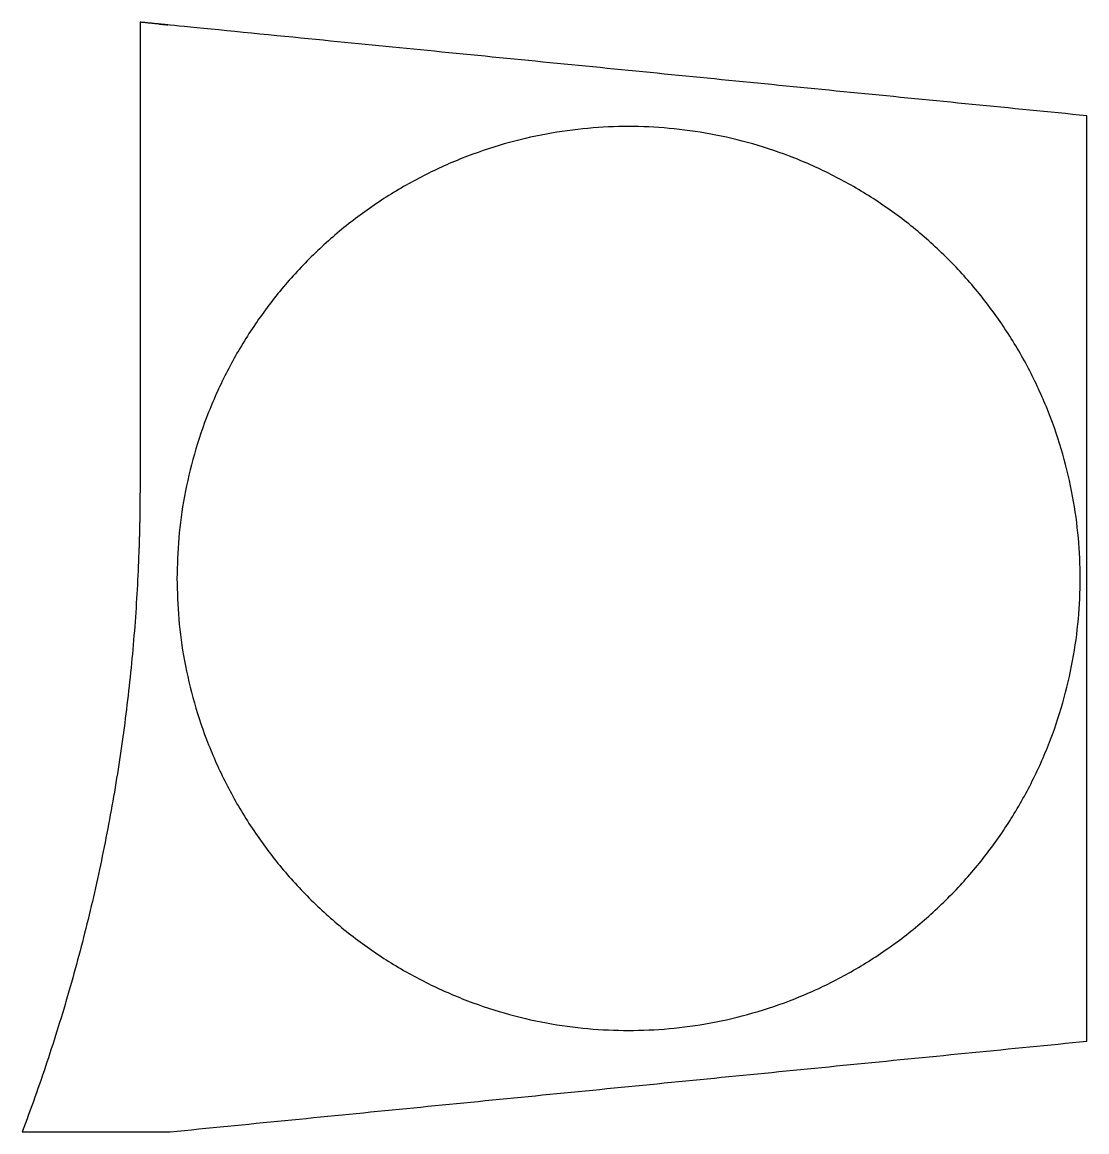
# Model space of a CAD drawing. Extents: x -102.1 to -31.9, y 92.1 to 165.3.
import ezdxf

# ---------------------------------------------------------------- set-up
doc = ezdxf.new("R2010")
doc.units = 0
doc.header["$LTSCALE"] = 12
doc.header["$MEASUREMENT"] = 0
doc.layers.add('COVER', color=3, linetype='CONTINUOUS')

msp = doc.modelspace()

# ---------------------------------------------------------------- linework, layer by layer
at = {"layer": 'COVER'}
for points, knots in [([(-31.868, 159.151), (-92.368, 165.126), (-94.368, 165.324)], [0, 0, 60.794361, 62.804092, 62.804092]), ([(-102.146, 92.128), (-100.146, 92.128), (-92.38, 92.128)], [-2, -2, 0, 7.765806, 7.765806])]:
    msp.add_open_spline(points, degree=1, knots=knots, dxfattribs=at)
for points in [[(-94.368, 165.324), (-94.368, 134.628)], [(-31.868, 98.104), (-31.868, 159.151)], [(-92.38, 92.128), (-31.868, 98.104)]]:
    msp.add_open_spline(points, degree=1, dxfattribs=at)
msp.add_rational_spline([(-91.931, 128.628), (-91.931, 158.44), (-62.118, 158.44), (-32.306, 158.44), (-32.306, 128.628), (-32.306, 98.815), (-62.118, 98.815), (-91.931, 98.815), (-91.931, 128.628)], [1, 0.707106781187, 1, 0.707106781187, 1, 0.707106781187, 1, 0.707106781187, 1], degree=2, knots=[0, 0, 0, 46.829365, 46.829365, 93.658731, 93.658731, 140.488096, 140.488096, 187.317462, 187.317462, 187.317462], dxfattribs=at)
for points, weights in [([(-94.368, 134.628), (-94.368, 132.485), (-94.445, 130.343)], [1, 0.999840610193, 1]), ([(-94.445, 130.343), (-95.15, 110.602), (-102.146, 92.128)], [1, 0.986719433526, 1])]:
    msp.add_rational_spline(points, weights, degree=2, dxfattribs=at)

doc.saveas('drawing.dxf')
